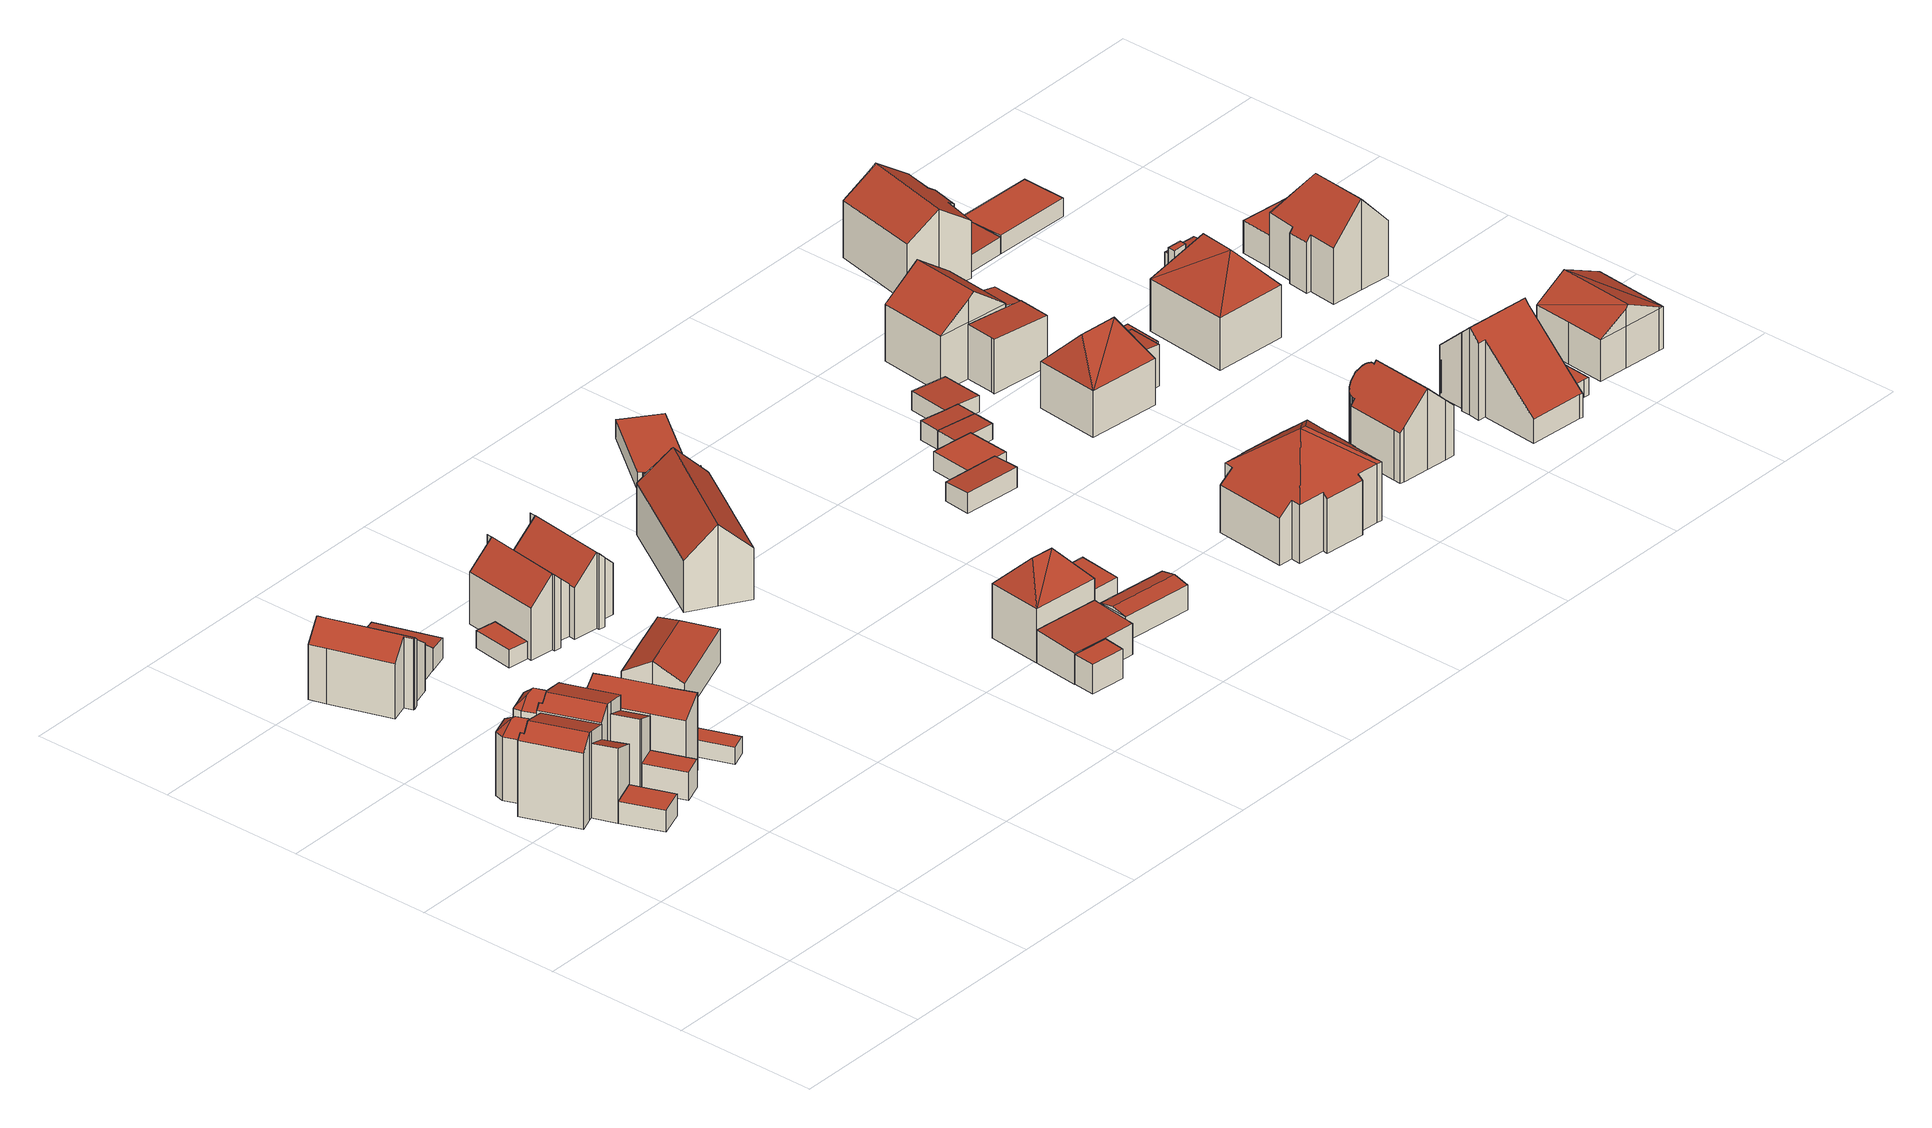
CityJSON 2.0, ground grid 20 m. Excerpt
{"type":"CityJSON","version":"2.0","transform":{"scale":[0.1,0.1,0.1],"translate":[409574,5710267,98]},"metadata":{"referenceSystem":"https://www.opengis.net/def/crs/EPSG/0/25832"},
"CityObjects":{
"building1":{"type":"Building","attributes":{"Gemeindeschluessel":"05978036","Geometrietyp2DReferenz":"3000","function":"31001_1000"},"children":["building1-1","building1-2","building1-3","building1-4"]},
"building1-1":{"type":"BuildingPart","attributes":{"roofType":"1000","measuredHeight":3.07},"parents":["building1"],"geometry":[{"type":"MultiSurface","lod":"2","boundaries":[[[0,1,2,3]],[[4,5,6,7]],[[5,0,3,6]],[[5,4,1,0]],[[3,2,7,6]],[[7,2,1,4]]],"semantics":{"surfaces":[{"type":"WallSurface"},{"type":"RoofSurface"},{"type":"GroundSurface"},{"type":"ClosureSurface"}],"values":[0,0,0,1,2,3]}}]},
"building1-2":{"type":"BuildingPart","attributes":{"roofType":"3100","measuredHeight":12.38},"parents":["building1"],"geometry":[{"type":"MultiSurface","lod":"2","boundaries":[[[8,9,10]],[[8,11,12,9]],[[11,13,14,12]],[[13,15,16,14]],[[15,17,18,16]],[[17,19,20,18]],[[19,21,22,20]],[[21,23,24,25,22]],[[26,27,28,29,30,31]],[[21,19,17,15,13,11]],[[11,8,27,26,23,21]],[[29,9,12,14,16,18,20,22,25,30]],[[10,28,27,8]],[[10,9,29,28]],[[26,31,32,24,23]],[[31,30,25,24]],[[31,24,32]]],"semantics":{"surfaces":[{"type":"WallSurface"},{"type":"RoofSurface"},{"type":"GroundSurface"},{"type":"ClosureSurface"}],"values":[0,0,0,0,0,0,0,0,0,1,1,2,0,3,0,3,3]}}]},
"building1-3":{"type":"BuildingPart","attributes":{"roofType":"2100","measuredHeight":10.59},"parents":["building1"],"geometry":[{"type":"MultiSurface","lod":"2","boundaries":[[[33,10,9,2,1]],[[28,34,4,7,29]],[[28,10,33,34]],[[7,2,9,29]],[[1,4,34,33]],[[1,2,7,4]],[[28,29,9,10]]],"semantics":{"surfaces":[{"type":"WallSurface"},{"type":"RoofSurface"},{"type":"GroundSurface"},{"type":"ClosureSurface"}],"values":[0,0,1,2,0,3,3]}}]},
"building1-4":{"type":"BuildingPart","attributes":{"roofType":"5000","measuredHeight":10.91},"parents":["building1"],"geometry":[{"type":"MultiSurface","lod":"2","boundaries":[[[35,36,37,38]],[[36,39,40,37]],[[39,41,42,40]],[[41,31,30,42]],[[24,35,38,25]],[[32,31,41,39,43]],[[44,43,39,36]],[[44,36,35]],[[35,24,32,43,44]],[[38,37,40,42,30,25]],[[25,30,31,24]],[[32,24,31]]],"semantics":{"surfaces":[{"type":"WallSurface"},{"type":"RoofSurface"},{"type":"GroundSurface"},{"type":"ClosureSurface"}],"values":[0,0,0,0,0,1,1,1,1,2,3,3]}}]},
"building2":{"type":"Building","attributes":{"Gemeindeschluessel":"05978036","Geometrietyp2DReferenz":"3000","function":"31001_1000"},"children":["building2-1","building2-2","building2-3"]},
"building2-1":{"type":"BuildingPart","attributes":{"roofType":"2100","measuredHeight":10.73},"parents":["building2"],"geometry":[{"type":"MultiSurface","lod":"2","boundaries":[[[45,46,47,48]],[[46,49,50,47]],[[49,51,52,50]],[[51,53,54,52]],[[53,51,49,46,45]],[[48,47,50,52,54]],[[45,48,54,53]]],"semantics":{"surfaces":[{"type":"WallSurface"},{"type":"RoofSurface"},{"type":"GroundSurface"},{"type":"ClosureSurface"}],"values":[0,0,0,0,1,2,3]}}]},
"building2-2":{"type":"BuildingPart","attributes":{"roofType":"5000","measuredHeight":10.97},"parents":["building2"],"geometry":[{"type":"MultiSurface","lod":"2","boundaries":[[[55,56,57,58]],[[56,59,60,57]],[[59,61,62,60]],[[61,63,64,62]],[[65,66,63,61]],[[67,65,61,59]],[[67,59,56]],[[66,65,67,56,55]],[[58,57,60,62,64]],[[58,64,63,55]],[[66,55,63]]],"semantics":{"surfaces":[{"type":"WallSurface"},{"type":"RoofSurface"},{"type":"GroundSurface"},{"type":"ClosureSurface"}],"values":[0,0,0,0,1,1,1,1,2,3,3]}}]},
"building2-3":{"type":"BuildingPart","attributes":{"roofType":"3100","measuredHeight":12.62},"parents":["building2"],"geometry":[{"type":"MultiSurface","lod":"2","boundaries":[[[68,69,70,71]],[[69,72,73,70]],[[72,74,55,58,73]],[[75,76,77,64,63]],[[76,78,45,48,77]],[[79,80,81,54,53]],[[80,82,83,81]],[[82,84,85,83]],[[84,68,71,85]],[[80,79,78,76,75,74,72]],[[72,69,68,84,82,80]],[[71,70,73,58,64,77,48,54,81,83,85]],[[75,63,66,55,74]],[[63,64,58,55]],[[63,55,66]],[[53,45,78,79]],[[53,54,48,45]]],"semantics":{"surfaces":[{"type":"WallSurface"},{"type":"RoofSurface"},{"type":"GroundSurface"},{"type":"ClosureSurface"}],"values":[0,0,0,0,0,0,0,0,0,1,1,2,0,3,3,0,3]}}]},
"building3":{"type":"Building","attributes":{"Gemeindeschluessel":"05978036","Geometrietyp2DReferenz":"3000","function":"31001_2460","roofType":"1000","measuredHeight":3.94},"geometry":[{"type":"MultiSurface","lod":"2","boundaries":[[[86,87,88,89]],[[87,90,91,88]],[[90,92,93,91]],[[92,94,95,93]],[[94,86,89,95]],[[94,92,90,87,86]],[[89,88,91,93,95]]],"semantics":{"surfaces":[{"type":"WallSurface"},{"type":"RoofSurface"},{"type":"GroundSurface"}],"values":[0,0,0,0,0,1,2]}}]},
"building4":{"type":"Building","attributes":{"Gemeindeschluessel":"05978036","Geometrietyp2DReferenz":"3000","function":"31001_1000"},"children":["building4-1","building4-2","building4-3"]},
"building4-1":{"type":"BuildingPart","attributes":{"roofType":"2100","measuredHeight":11.02},"parents":["building4"],"geometry":[{"type":"MultiSurface","lod":"2","boundaries":[[[96,97,98]],[[96,99,100,97]],[[99,101,102,100]],[[101,103,104,102]],[[103,105,106,107,104]],[[108,109,110,111,112]],[[109,113,114,110]],[[113,115,114]],[[113,109,108,105,103,101,99,96]],[[97,100,102,104,107,111,110,114]],[[112,106,105,108]],[[112,111,107,106]],[[98,115,113,96]],[[98,97,114,115]]],"semantics":{"surfaces":[{"type":"WallSurface"},{"type":"RoofSurface"},{"type":"GroundSurface"},{"type":"ClosureSurface"}],"values":[0,0,0,0,0,0,0,0,1,2,0,3,0,3]}}]},
"building4-2":{"type":"BuildingPart","attributes":{"roofType":"2100","measuredHeight":9.05},"parents":["building4"],"geometry":[{"type":"MultiSurface","lod":"2","boundaries":[[[106,116,117,107]],[[116,118,119,117]],[[118,120,121,119]],[[120,122,123,121]],[[122,112,111,123]],[[112,122,120,118,116,106]],[[107,117,119,121,123,111]],[[107,111,112,106]]],"semantics":{"surfaces":[{"type":"WallSurface"},{"type":"RoofSurface"},{"type":"GroundSurface"},{"type":"ClosureSurface"}],"values":[0,0,0,0,0,1,2,3]}}]},
"building4-3":{"type":"BuildingPart","attributes":{"roofType":"2100","measuredHeight":10.25},"parents":["building4"],"geometry":[{"type":"MultiSurface","lod":"2","boundaries":[[[115,124,125,114]],[[124,126,127,125]],[[126,128,129,127]],[[128,130,131,129]],[[130,98,97,131]],[[130,128,126,124,115,98]],[[97,114,125,127,129,131]],[[114,97,98,115]]],"semantics":{"surfaces":[{"type":"WallSurface"},{"type":"RoofSurface"},{"type":"GroundSurface"},{"type":"ClosureSurface"}],"values":[0,0,0,0,0,1,2,3]}}]},
"building5":{"type":"Building","attributes":{"Gemeindeschluessel":"05978036","Geometrietyp2DReferenz":"3000","function":"31001_1000","roofType":"3100","measuredHeight":10.21},"geometry":[{"type":"MultiSurface","lod":"2","boundaries":[[[132,133,134,135]],[[133,136,137,134]],[[136,138,139,137]],[[138,140,141,139]],[[140,142,143,141]],[[142,144,145,143]],[[144,146,147,145]],[[146,148,149,147]],[[148,150,151,149]],[[150,152,153,151]],[[152,154,155,153]],[[154,156,157,155]],[[156,158,159,157]],[[158,160,161,159]],[[160,162,163,161]],[[162,164,165,163]],[[164,132,135,165]],[[160,158,156,154,152,150,148,146,144,142,140,138]],[[138,136,133,132,164,162,160]],[[135,134,137,139,141,143,145,147,149,151,153,155,157,159,161,163,165]]],"semantics":{"surfaces":[{"type":"WallSurface"},{"type":"RoofSurface"},{"type":"GroundSurface"}],"values":[0,0,0,0,0,0,0,0,0,0,0,0,0,0,0,0,0,1,1,2]}}]},
"building6":{"type":"Building","attributes":{"Gemeindeschluessel":"05978036","Geometrietyp2DReferenz":"3000","function":"31001_2460","roofType":"1000","measuredHeight":2.41},"geometry":[{"type":"MultiSurface","lod":"2","boundaries":[[[166,167,168,169]],[[167,170,171,168]],[[170,172,173,171]],[[172,166,169,173]],[[172,170,167,166]],[[169,168,171,173]]],"semantics":{"surfaces":[{"type":"WallSurface"},{"type":"RoofSurface"},{"type":"GroundSurface"}],"values":[0,0,0,0,1,2]}}]},
"building7":{"type":"Building","attributes":{"Gemeindeschluessel":"05978036","Geometrietyp2DReferenz":"3000","function":"31001_2460","roofType":"2100","measuredHeight":3.05},"geometry":[{"type":"MultiSurface","lod":"2","boundaries":[[[174,175,176,177]],[[175,178,179,176]],[[178,180,181,179]],[[180,174,177,181]],[[180,178,175,174]],[[177,176,179,181]]],"semantics":{"surfaces":[{"type":"WallSurface"},{"type":"RoofSurface"},{"type":"GroundSurface"}],"values":[0,0,0,0,1,2]}}]},
"building8":{"type":"Building","attributes":{"Gemeindeschluessel":"05978036","Geometrietyp2DReferenz":"3000","function":"31001_2460","roofType":"1000","measuredHeight":2.5},"geometry":[{"type":"MultiSurface","lod":"2","boundaries":[[[182,183,184,185]],[[183,186,187,184]],[[186,188,189,187]],[[188,182,185,189]],[[188,186,183,182]],[[185,184,187,189]]],"semantics":{"surfaces":[{"type":"WallSurface"},{"type":"RoofSurface"},{"type":"GroundSurface"}],"values":[0,0,0,0,1,2]}}]},
"building9":{"type":"Building","attributes":{"Gemeindeschluessel":"05978036","Geometrietyp2DReferenz":"3000","function":"31001_2500","roofType":"5000","measuredHeight":7.08},"geometry":[{"type":"MultiSurface","lod":"2","boundaries":[[[190,191,192,193]],[[191,194,195,192]],[[194,196,197,195]],[[196,198,199,197]],[[198,200,201,199]],[[200,190,193,201]],[[196,194,202]],[[194,191,190,200,202]],[[200,198,196,202]],[[193,192,195,197,199,201]]],"semantics":{"surfaces":[{"type":"WallSurface"},{"type":"RoofSurface"},{"type":"GroundSurface"}],"values":[0,0,0,0,0,0,1,1,1,2]}}]},
"building10":{"type":"Building","attributes":{"Gemeindeschluessel":"05978036","Geometrietyp2DReferenz":"3000","function":"31001_1000","roofType":"3100","measuredHeight":10.84},"geometry":[{"type":"MultiSurface","lod":"2","boundaries":[[[203,204,205,206]],[[204,207,208,205]],[[207,209,210,208]],[[209,211,212,210]],[[211,213,214,212]],[[213,215,216,214]],[[215,217,218,216]],[[217,219,220,218]],[[219,221,222,220]],[[221,223,224,222]],[[223,225,226,224]],[[225,203,206,226]],[[221,219,217,215]],[[215,213,211,209,207,204,203,225,223,221]],[[206,205,208,210,212,214,216,218,220,222,224,226]]],"semantics":{"surfaces":[{"type":"WallSurface"},{"type":"RoofSurface"},{"type":"GroundSurface"}],"values":[0,0,0,0,0,0,0,0,0,0,0,0,1,1,2]}}]},
"building11":{"type":"Building","attributes":{"Gemeindeschluessel":"05978036","Geometrietyp2DReferenz":"3000","function":"31001_1000","roofType":"3100","measuredHeight":10.86},"geometry":[{"type":"MultiSurface","lod":"2","boundaries":[[[227,228,229,230]],[[228,231,232,229]],[[231,233,234,232]],[[233,235,236,234]],[[235,237,238,236]],[[237,239,240,238]],[[239,241,242,240]],[[241,243,244,242]],[[243,245,208,244]],[[245,246,205,208]],[[246,247,248,205]],[[247,249,250,248]],[[249,251,252,250]],[[251,227,230,252]],[[247,246,245,243,241]],[[241,239,237,235,233,231,228,227,251,249,247]],[[230,229,232,234,236,238,240,242,244,208,205,248,250,252]]],"semantics":{"surfaces":[{"type":"WallSurface"},{"type":"RoofSurface"},{"type":"GroundSurface"}],"values":[0,0,0,0,0,0,0,0,0,0,0,0,0,0,1,1,2]}}]},
"building12":{"type":"Building","attributes":{"Gemeindeschluessel":"05978036","Geometrietyp2DReferenz":"3000","function":"31001_2460","roofType":"1000","measuredHeight":2.09},"geometry":[{"type":"MultiSurface","lod":"2","boundaries":[[[253,254,229,232]],[[254,255,256,229]],[[255,257,258,256]],[[257,253,232,258]],[[257,255,254,253]],[[232,229,256,258]]],"semantics":{"surfaces":[{"type":"WallSurface"},{"type":"RoofSurface"},{"type":"GroundSurface"}],"values":[0,0,0,0,1,2]}}]},
"building13":{"type":"Building","attributes":{"Gemeindeschluessel":"05978036","Geometrietyp2DReferenz":"3000","function":"31001_2460","roofType":"1000","measuredHeight":4.24},"geometry":[{"type":"MultiSurface","lod":"2","boundaries":[[[259,260,261,262]],[[260,263,264,261]],[[263,265,266,264]],[[265,259,262,266]],[[265,263,260,259]],[[262,261,264,266]]],"semantics":{"surfaces":[{"type":"WallSurface"},{"type":"RoofSurface"},{"type":"GroundSurface"}],"values":[0,0,0,0,1,2]}}]},
"building14":{"type":"Building","attributes":{"Gemeindeschluessel":"05978036","Geometrietyp2DReferenz":"3000","function":"31001_1100","roofType":"2100","measuredHeight":4.71},"geometry":[{"type":"MultiSurface","lod":"2","boundaries":[[[267,268,269,270]],[[268,271,272,269]],[[271,273,274,272]],[[273,275,276,274]],[[275,277,278,276]],[[277,279,280,278]],[[279,267,270,280]],[[279,277,275,273,271,268,267]],[[270,269,272,274,276,278,280]]],"semantics":{"surfaces":[{"type":"WallSurface"},{"type":"RoofSurface"},{"type":"GroundSurface"}],"values":[0,0,0,0,0,0,0,1,2]}}]},
"building15":{"type":"Building","attributes":{"Gemeindeschluessel":"05978036","Geometrietyp2DReferenz":"3000","function":"31001_1000","roofType":"3100","measuredHeight":11.55},"geometry":[{"type":"MultiSurface","lod":"2","boundaries":[[[281,282,283,284]],[[282,285,286,283]],[[285,287,288,286]],[[287,289,290,288]],[[289,291,292,290]],[[291,293,294,292]],[[293,295,296,294]],[[295,297,298,296]],[[297,299,300,298]],[[299,301,302,300]],[[301,303,304,302]],[[303,305,306,304]],[[305,307,308,306]],[[307,309,310,308]],[[309,311,312,310]],[[311,281,284,312]],[[307,305,303,301,299,297,295,293,291]],[[291,289,287,285,282,281,311,309,307]],[[284,283,286,288,290,292,294,296,298,300,302,304,306,308,310,312]]],"semantics":{"surfaces":[{"type":"WallSurface"},{"type":"RoofSurface"},{"type":"GroundSurface"}],"values":[0,0,0,0,0,0,0,0,0,0,0,0,0,0,0,0,1,1,2]}}]},
"building16":{"type":"Building","attributes":{"Gemeindeschluessel":"05978036","Geometrietyp2DReferenz":"3000","function":"31001_1100"},"children":["building16-1","building16-2"]},
"building16-1":{"type":"BuildingPart","attributes":{"roofType":"3200","measuredHeight":11.86},"parents":["building16"],"geometry":[{"type":"MultiSurface","lod":"2","boundaries":[[[313,314,272,315,316]],[[314,317,269,272]],[[317,318,319,269]],[[318,320,321,322,319]],[[314,313,320,323]],[[318,317,324]],[[320,324,323]],[[324,320,318]],[[317,323,324]],[[323,317,314]],[[322,315,272,269,319]],[[316,321,320,313]],[[316,315,322,321]]],"semantics":{"surfaces":[{"type":"WallSurface"},{"type":"RoofSurface"},{"type":"GroundSurface"},{"type":"ClosureSurface"}],"values":[0,0,0,0,1,1,1,1,1,1,2,0,3]}}]},
"building16-2":{"type":"BuildingPart","attributes":{"roofType":"1000","measuredHeight":4.79},"parents":["building16"],"geometry":[{"type":"MultiSurface","lod":"2","boundaries":[[[321,325,326,322]],[[325,327,328,326]],[[327,316,315,328]],[[316,327,325,321]],[[322,326,328,315]],[[322,315,316,321]]],"semantics":{"surfaces":[{"type":"WallSurface"},{"type":"RoofSurface"},{"type":"GroundSurface"},{"type":"ClosureSurface"}],"values":[0,0,0,1,2,3]}}]},
"building17":{"type":"Building","attributes":{"Gemeindeschluessel":"05978036","Geometrietyp2DReferenz":"3000","function":"31001_1100","roofType":"3100","measuredHeight":3.93},"geometry":[{"type":"MultiSurface","lod":"2","boundaries":[[[329,330,331,332]],[[330,333,334,331]],[[333,335,336,334]],[[335,329,332,336]],[[333,330,337]],[[329,335,338]],[[330,329,338,337]],[[335,333,337,338]],[[332,331,334,336]]],"semantics":{"surfaces":[{"type":"WallSurface"},{"type":"RoofSurface"},{"type":"GroundSurface"}],"values":[0,0,0,0,0,0,1,1,2]}}]},
"building18":{"type":"Building","attributes":{"Gemeindeschluessel":"05978036","Geometrietyp2DReferenz":"3000","function":"31001_2460","roofType":"1000","measuredHeight":2.33},"geometry":[{"type":"MultiSurface","lod":"2","boundaries":[[[339,340,341,342]],[[340,343,344,341]],[[343,345,346,344]],[[345,347,348,346]],[[347,349,350,348]],[[349,351,352,350]],[[351,339,342,352]],[[351,349,347,345,343,340,339]],[[342,341,344,346,348,350,352]]],"semantics":{"surfaces":[{"type":"WallSurface"},{"type":"RoofSurface"},{"type":"GroundSurface"}],"values":[0,0,0,0,0,0,0,1,2]}}]},
"building19":{"type":"Building","attributes":{"Gemeindeschluessel":"05978036","Geometrietyp2DReferenz":"3000","function":"31001_2460","roofType":"1000","measuredHeight":2.32},"geometry":[{"type":"MultiSurface","lod":"2","boundaries":[[[345,353,354,355]],[[353,356,357,354]],[[356,347,358,357]],[[347,345,355,358]],[[347,356,353,345]],[[355,354,357,358]]],"semantics":{"surfaces":[{"type":"WallSurface"},{"type":"RoofSurface"},{"type":"GroundSurface"}],"values":[0,0,0,0,1,2]}}]},
"building20":{"type":"Building","attributes":{"Gemeindeschluessel":"05978036","Geometrietyp2DReferenz":"3000","function":"31001_2460","roofType":"1000","measuredHeight":2.31},"geometry":[{"type":"MultiSurface","lod":"2","boundaries":[[[359,360,361,362]],[[360,363,364,361]],[[363,365,366,364]],[[365,367,357,366]],[[367,368,354,357]],[[368,359,362,354]],[[368,367,365,363,360,359]],[[362,361,364,366,357,354]]],"semantics":{"surfaces":[{"type":"WallSurface"},{"type":"RoofSurface"},{"type":"GroundSurface"}],"values":[0,0,0,0,0,0,1,2]}}]},
"building21":{"type":"Building","attributes":{"Gemeindeschluessel":"05978036","Geometrietyp2DReferenz":"3000","function":"31001_2460","roofType":"1000","measuredHeight":2.56},"geometry":[{"type":"MultiSurface","lod":"2","boundaries":[[[369,370,371,372]],[[370,373,374,371]],[[373,375,376,374]],[[375,377,378,376]],[[377,369,372,378]],[[377,375,373,370,369]],[[372,371,374,376,378]]],"semantics":{"surfaces":[{"type":"WallSurface"},{"type":"RoofSurface"},{"type":"GroundSurface"}],"values":[0,0,0,0,0,1,2]}}]},
"building22":{"type":"Building","attributes":{"Gemeindeschluessel":"05978036","Geometrietyp2DReferenz":"3000","function":"31001_2000","roofType":"2100","measuredHeight":2.9},"geometry":[{"type":"MultiSurface","lod":"2","boundaries":[[[379,380,381,382]],[[380,383,384,381]],[[383,385,386,384]],[[385,387,388,386]],[[387,379,382,388]],[[387,385,383,380,379]],[[382,381,384,386,388]]],"semantics":{"surfaces":[{"type":"WallSurface"},{"type":"RoofSurface"},{"type":"GroundSurface"}],"values":[0,0,0,0,0,1,2]}}]},
"building23":{"type":"Building","attributes":{"Gemeindeschluessel":"05978036","Geometrietyp2DReferenz":"3000","function":"31001_2460","roofType":"1000","measuredHeight":2.65},"geometry":[{"type":"MultiSurface","lod":"2","boundaries":[[[389,390,391,392]],[[390,393,394,391]],[[393,395,396,394]],[[395,397,398,396]],[[397,399,400,398]],[[399,389,392,400]],[[399,397,395,393,390,389]],[[392,391,394,396,398,400]]],"semantics":{"surfaces":[{"type":"WallSurface"},{"type":"RoofSurface"},{"type":"GroundSurface"}],"values":[0,0,0,0,0,0,1,2]}}]},
"building24":{"type":"Building","attributes":{"Gemeindeschluessel":"05978036","Geometrietyp2DReferenz":"3000","function":"31001_1000","roofType":"3200","measuredHeight":13.28},"geometry":[{"type":"MultiSurface","lod":"2","boundaries":[[[401,402,403,404]],[[402,405,406,403]],[[405,407,408,406]],[[407,409,410,408]],[[409,411,412,410]],[[411,413,414,412]],[[413,415,416,414]],[[415,417,418,416]],[[417,419,420,418]],[[419,421,422,420]],[[421,423,424,422]],[[423,425,426,424]],[[425,427,428,426]],[[427,429,430,428]],[[429,431,432,430]],[[431,433,434,432]],[[433,435,436,434]],[[435,437,438,436]],[[437,439,440,438]],[[439,441,442,440]],[[441,443,444,442]],[[443,401,404,444]],[[437,435,433,431,429,427,445]],[[415,413,411,409,407,405,446]],[[427,425,446,445]],[[425,423,421,419,417,415,446]],[[439,437,445,446]],[[405,402,401,443,441,439,446]],[[404,403,406,408,410,412,414,416,418,420,422,424,426,428,430,432,434,436,438,440,442,444]]],"semantics":{"surfaces":[{"type":"WallSurface"},{"type":"RoofSurface"},{"type":"GroundSurface"}],"values":[0,0,0,0,0,0,0,0,0,0,0,0,0,0,0,0,0,0,0,0,0,0,1,1,1,1,1,1,2]}}]},
"building25":{"type":"Building","attributes":{"Gemeindeschluessel":"05978036","Geometrietyp2DReferenz":"3000","function":"31001_2460","roofType":"2100","measuredHeight":2.57},"geometry":[{"type":"MultiSurface","lod":"2","boundaries":[[[447,448,449,396]],[[448,450,451,449]],[[450,452,453,451]],[[452,454,455,453]],[[454,456,398,455]],[[456,447,396,398]],[[456,454,452,450,448,447]],[[396,449,451,453,455,398]]],"semantics":{"surfaces":[{"type":"WallSurface"},{"type":"RoofSurface"},{"type":"GroundSurface"}],"values":[0,0,0,0,0,0,1,2]}}]},
"building26":{"type":"Building","attributes":{"Gemeindeschluessel":"05978036","Geometrietyp2DReferenz":"3000","function":"31001_2460","roofType":"2100","measuredHeight":2.67},"geometry":[{"type":"MultiSurface","lod":"2","boundaries":[[[448,457,458,459]],[[457,460,461,458]],[[460,462,463,461]],[[462,450,464,463]],[[450,448,459,464]],[[450,462,460,457,448]],[[459,458,461,463,464]]],"semantics":{"surfaces":[{"type":"WallSurface"},{"type":"RoofSurface"},{"type":"GroundSurface"}],"values":[0,0,0,0,0,1,2]}}]},
"building27":{"type":"Building","attributes":{"Gemeindeschluessel":"05978036","Geometrietyp2DReferenz":"3000","function":"31001_2460","roofType":"2100","measuredHeight":2.74},"geometry":[{"type":"MultiSurface","lod":"2","boundaries":[[[465,466,467,468]],[[466,469,470,467]],[[469,471,472,470]],[[471,473,474,472]],[[473,465,468,474]],[[473,471,469,466,465]],[[468,467,470,472,474]]],"semantics":{"surfaces":[{"type":"WallSurface"},{"type":"RoofSurface"},{"type":"GroundSurface"}],"values":[0,0,0,0,0,1,2]}}]},
"building28":{"type":"Building","attributes":{"Gemeindeschluessel":"05978036","Geometrietyp2DReferenz":"3000","function":"31001_1000"},"children":["building28-1","building28-2"]},
"building28-1":{"type":"BuildingPart","attributes":{"roofType":"2100","measuredHeight":6.33},"parents":["building28"],"geometry":[{"type":"MultiSurface","lod":"2","boundaries":[[[475,476,477,478]],[[476,479,480,477]],[[479,481,482,480]],[[481,483,484,482]],[[485,475,478,486]],[[485,483,481,479,476,475]],[[478,477,480,482,484,486]],[[486,484,483,485]]],"semantics":{"surfaces":[{"type":"WallSurface"},{"type":"RoofSurface"},{"type":"GroundSurface"},{"type":"ClosureSurface"}],"values":[0,0,0,0,0,1,2,3]}}]},
"building28-2":{"type":"BuildingPart","attributes":{"roofType":"3200","measuredHeight":11.4},"parents":["building28"],"geometry":[{"type":"MultiSurface","lod":"2","boundaries":[[[487,488,489,484,483]],[[488,490,491,489]],[[490,492,493,491]],[[492,494,485,486,493]],[[488,487,494,495]],[[492,490,496]],[[494,496,495]],[[496,494,492]],[[490,495,496]],[[495,490,488]],[[486,484,489,491,493]],[[483,485,494,487]],[[483,484,486,485]]],"semantics":{"surfaces":[{"type":"WallSurface"},{"type":"RoofSurface"},{"type":"GroundSurface"},{"type":"ClosureSurface"}],"values":[0,0,0,0,1,1,1,1,1,1,2,0,3]}}]},
"building29":{"type":"Building","attributes":{"Gemeindeschluessel":"05978036","Geometrietyp2DReferenz":"3000","function":"31001_1000","roofType":"3100","measuredHeight":11.54},"geometry":[{"type":"MultiSurface","lod":"2","boundaries":[[[497,498,499,500]],[[498,501,502,499]],[[501,503,504,502]],[[503,505,506,504]],[[505,507,508,506]],[[507,509,510,508]],[[509,511,512,510]],[[511,513,514,512]],[[513,515,516,514]],[[515,517,518,516]],[[517,519,520,518]],[[519,521,522,520]],[[521,523,524,522]],[[523,525,526,524]],[[525,527,528,526]],[[527,529,530,528]],[[529,531,532,530]],[[531,533,534,532]],[[533,535,536,534]],[[535,537,538,536]],[[537,539,540,538]],[[539,541,542,540]],[[541,543,544,542]],[[543,545,546,544]],[[545,547,548,546]],[[547,549,550,548]],[[549,551,552,550]],[[551,553,554,552]],[[553,555,556,554]],[[555,557,558,556]],[[557,559,560,558]],[[559,561,562,560]],[[561,563,564,562]],[[563,565,566,564]],[[565,567,568,566]],[[567,569,570,568]],[[569,571,572,570]],[[571,573,574,572]],[[573,575,576,574]],[[575,577,578,576]],[[577,579,580,578]],[[579,497,500,580]],[[575,573,571,569,567]],[[567,565,563,561,559,557,555,553,551,549,547,545,543,541,539,537,535,533,531,529,527,525,523,521,519,517,515,513,511,509,507,505,503,501,498,497,579,577,575]],[[500,499,502,504,506,508,510,512,514,516,518,520,522,524,526,528,530,532,534,536,538,540,542,544,546,548,550,552,554,556,558,560,562,564,566,568,570,572,574,576,578,580]]],"semantics":{"surfaces":[{"type":"WallSurface"},{"type":"RoofSurface"},{"type":"GroundSurface"}],"values":[0,0,0,0,0,0,0,0,0,0,0,0,0,0,0,0,0,0,0,0,0,0,0,0,0,0,0,0,0,0,0,0,0,0,0,0,0,0,0,0,0,0,1,1,2]}}]},
"building30":{"type":"Building","attributes":{"Gemeindeschluessel":"05978036","Geometrietyp2DReferenz":"3000","function":"31001_1000"},"children":["building30-1","building30-2","building30-3"]},
"building30-1":{"type":"BuildingPart","attributes":{"roofType":"2100","measuredHeight":7.73},"parents":["building30"],"geometry":[{"type":"MultiSurface","lod":"2","boundaries":[[[581,582,583,584]],[[582,585,586,583]],[[587,588,589,590,591]],[[588,581,584,589]],[[588,587,592,593,585,582,581]],[[584,583,586,594,590,589]],[[587,591,592]],[[593,594,586,585]],[[591,590,594,593,592]]],"semantics":{"surfaces":[{"type":"WallSurface"},{"type":"RoofSurface"},{"type":"GroundSurface"},{"type":"ClosureSurface"}],"values":[0,0,0,0,1,2,0,3,3]}}]},
"building30-2":{"type":"BuildingPart","attributes":{"roofType":"3100","measuredHeight":11.99},"parents":["building30"],"geometry":[{"type":"MultiSurface","lod":"2","boundaries":[[[595,596,597,598]],[[596,599,600,601,597]],[[602,603,604,586,585]],[[603,595,598,604]],[[603,605,606,607,595]],[[599,596,607,606,608]],[[602,605,603]],[[608,606,605,602]],[[595,607,596]],[[598,597,601,594,586,604]],[[609,600,599,608]],[[609,593,594,601,600]],[[585,593,609,608,602]],[[586,594,593,585]]],"semantics":{"surfaces":[{"type":"WallSurface"},{"type":"RoofSurface"},{"type":"GroundSurface"},{"type":"ClosureSurface"}],"values":[0,0,0,0,1,1,0,0,0,2,0,3,0,3]}}]},
"building30-3":{"type":"BuildingPart","attributes":{"roofType":"2100","measuredHeight":7.73},"parents":["building30"],"geometry":[{"type":"MultiSurface","lod":"2","boundaries":[[[600,610,611,601]],[[610,591,590,611]],[[610,600,609,592,591]],[[590,594,601,611]],[[593,592,609]],[[594,590,591,592,593]],[[601,594,593,609,600]]],"semantics":{"surfaces":[{"type":"WallSurface"},{"type":"RoofSurface"},{"type":"GroundSurface"},{"type":"ClosureSurface"}],"values":[0,0,1,2,0,3,3]}}]},
"building31":{"type":"Building","attributes":{"Gemeindeschluessel":"05978036","Geometrietyp2DReferenz":"3000","function":"31001_2460","roofType":"1000","measuredHeight":2.75},"geometry":[{"type":"MultiSurface","lod":"2","boundaries":[[[612,613,614,615]],[[613,616,617,614]],[[616,618,619,617]],[[618,612,615,619]],[[618,616,613,612]],[[615,614,617,619]]],"semantics":{"surfaces":[{"type":"WallSurface"},{"type":"RoofSurface"},{"type":"GroundSurface"}],"values":[0,0,0,0,1,2]}}]},
"building32":{"type":"Building","attributes":{"Gemeindeschluessel":"05978036","Geometrietyp2DReferenz":"3000","function":"31001_1000","roofType":"3100","measuredHeight":12.39},"geometry":[{"type":"MultiSurface","lod":"2","boundaries":[[[620,621,622,623]],[[621,624,625,622]],[[624,626,627,625]],[[626,628,629,627]],[[628,630,631,629]],[[630,632,633,631]],[[632,634,635,633]],[[634,636,637,635]],[[636,638,639,637]],[[638,640,641,639]],[[640,642,643,641]],[[642,644,645,643]],[[644,646,647,645]],[[646,648,649,647]],[[648,650,651,649]],[[650,652,653,651]],[[652,654,655,653]],[[654,656,657,655]],[[656,658,659,657]],[[658,660,661,659]],[[660,620,623,661]],[[656,654,652,650,648,646,644,642,640,638,636,634,632,630]],[[630,628,626,624,621,620,660,658,656]],[[623,622,625,627,629,631,633,635,637,639,641,643,645,647,649,651,653,655,657,659,661]]],"semantics":{"surfaces":[{"type":"WallSurface"},{"type":"RoofSurface"},{"type":"GroundSurface"}],"values":[0,0,0,0,0,0,0,0,0,0,0,0,0,0,0,0,0,0,0,0,0,1,1,2]}}]},
"building33":{"type":"Building","attributes":{"Gemeindeschluessel":"05978036","Geometrietyp2DReferenz":"3000","function":"31001_1000"},"children":["building33-1","building33-2","building33-3","building33-4"]},
"building33-1":{"type":"BuildingPart","attributes":{"roofType":"2100","measuredHeight":7.42},"parents":["building33"],"geometry":[{"type":"MultiSurface","lod":"2","boundaries":[[[662,663,664,665]],[[663,666,667,668,664]],[[669,666,663,662,670]],[[671,665,664,668,672]],[[662,665,671,670]],[[673,667,666,669]],[[672,668,667,673]],[[671,672,673,669,670]]],"semantics":{"surfaces":[{"type":"WallSurface"},{"type":"RoofSurface"},{"type":"GroundSurface"},{"type":"ClosureSurface"}],"values":[0,0,1,2,3,0,3,3]}}]},
"building33-2":{"type":"BuildingPart","attributes":{"roofType":"2100","measuredHeight":3},"parents":["building33"],"geometry":[{"type":"MultiSurface","lod":"2","boundaries":[[[674,675,676,677]],[[667,678,679,668]],[[678,674,677,679]],[[678,667,673,675,674]],[[677,676,672,668,679]],[[667,668,672,673]],[[673,672,676,675]]],"semantics":{"surfaces":[{"type":"WallSurface"},{"type":"RoofSurface"},{"type":"GroundSurface"},{"type":"ClosureSurface"}],"values":[0,0,0,1,2,3,3]}}]},
"building33-3":{"type":"BuildingPart","attributes":{"roofType":"1000","measuredHeight":9.61},"parents":["building33"],"geometry":[{"type":"MultiSurface","lod":"2","boundaries":[[[680,681,682,683,684]],[[681,685,662,665,682]],[[686,685,681,680]],[[683,682,665,671]],[[662,685,686,670]],[[670,671,665,662]],[[684,670,686,680]],[[671,670,684,683]]],"semantics":{"surfaces":[{"type":"WallSurface"},{"type":"RoofSurface"},{"type":"GroundSurface"},{"type":"ClosureSurface"}],"values":[0,0,1,2,0,3,0,3]}}]},
"building33-4":{"type":"BuildingPart","attributes":{"roofType":"3200","measuredHeight":13.19},"parents":["building33"],"geometry":[{"type":"MultiSurface","lod":"2","boundaries":[[[687,684,683,688]],[[689,690,691,676,675]],[[690,692,693,691]],[[692,687,688,693]],[[669,670,684,687,694]],[[692,690,695]],[[687,695,694]],[[695,687,692]],[[695,669,694]],[[669,695,690,689]],[[688,683,671,672,676,691,693]],[[669,673,672,671,670]],[[671,683,684,670]],[[675,673,669,689]],[[676,672,673,675]]],"semantics":{"surfaces":[{"type":"WallSurface"},{"type":"RoofSurface"},{"type":"GroundSurface"},{"type":"ClosureSurface"}],"values":[0,0,0,0,1,1,1,1,1,1,2,3,3,0,3]}}]},
"building34":{"type":"Building","attributes":{"Gemeindeschluessel":"05978036","Geometrietyp2DReferenz":"3000","function":"31001_1100","roofType":"3100","measuredHeight":11.46},"geometry":[{"type":"MultiSurface","lod":"2","boundaries":[[[696,697,698,699]],[[697,700,701,698]],[[700,702,703,701]],[[702,704,705,703]],[[704,706,707,705]],[[706,708,709,707]],[[708,710,711,709]],[[710,712,713,711]],[[712,714,715,713]],[[714,716,717,715]],[[716,718,719,717]],[[718,720,721,719]],[[720,722,723,721]],[[722,696,699,723]],[[718,716,714,712,710,708,706,704,702,700,697]],[[697,696,722,720,718]],[[699,698,701,703,705,707,709,711,713,715,717,719,721,723]]],"semantics":{"surfaces":[{"type":"WallSurface"},{"type":"RoofSurface"},{"type":"GroundSurface"}],"values":[0,0,0,0,0,0,0,0,0,0,0,0,0,0,1,1,2]}}]},
"building35":{"type":"Building","attributes":{"Gemeindeschluessel":"05978036","Geometrietyp2DReferenz":"3000","function":"31001_2460","roofType":"1000","measuredHeight":2.5},"geometry":[{"type":"MultiSurface","lod":"2","boundaries":[[[724,725,726,727]],[[725,728,729,726]],[[728,730,731,729]],[[730,732,733,731]],[[732,734,735,733]],[[734,724,727,735]],[[734,732,730,728,725,724]],[[727,726,729,731,733,735]]],"semantics":{"surfaces":[{"type":"WallSurface"},{"type":"RoofSurface"},{"type":"GroundSurface"}],"values":[0,0,0,0,0,0,1,2]}}]},
"building36":{"type":"Building","attributes":{"Gemeindeschluessel":"05978036","Geometrietyp2DReferenz":"3000","function":"31001_9998","roofType":"2100","measuredHeight":2.69},"geometry":[{"type":"MultiSurface","lod":"2","boundaries":[[[736,737,738,739]],[[737,740,741,738]],[[740,742,743,741]],[[742,744,745,743]],[[744,746,747,745]],[[746,748,749,747]],[[748,736,739,749]],[[748,746,744,742,740,737,736]],[[739,738,741,743,745,747,749]]],"semantics":{"surfaces":[{"type":"WallSurface"},{"type":"RoofSurface"},{"type":"GroundSurface"}],"values":[0,0,0,0,0,0,0,1,2]}}]},
"building37":{"type":"Building","attributes":{"Gemeindeschluessel":"05978036","Geometrietyp2DReferenz":"3000","function":"31001_1000","roofType":"3100","measuredHeight":8.83},"geometry":[{"type":"MultiSurface","lod":"2","boundaries":[[[750,751,752,753]],[[751,754,755,752]],[[754,756,757,755]],[[756,758,759,757]],[[758,760,761,759]],[[760,762,763,761]],[[762,750,753,763]],[[764,765,751]],[[751,750,762,766,764]],[[765,756,754]],[[764,767,756,765]],[[756,767,758]],[[758,767,764,766,760]],[[760,766,762]],[[751,765,754]],[[753,752,755,757,759,761,763]]],"semantics":{"surfaces":[{"type":"WallSurface"},{"type":"RoofSurface"},{"type":"GroundSurface"}],"values":[0,0,0,0,0,0,0,1,1,1,1,0,0,0,0,2]}}]},
"building38":{"type":"Building","attributes":{"Gemeindeschluessel":"05978036","Geometrietyp2DReferenz":"3000","function":"31001_2460","roofType":"1000","measuredHeight":2.52},"geometry":[{"type":"MultiSurface","lod":"2","boundaries":[[[768,746,747,749]],[[746,769,745,747]],[[769,770,771,745]],[[770,772,773,771]],[[772,768,749,773]],[[772,770,769,746,768]],[[749,747,745,771,773]]],"semantics":{"surfaces":[{"type":"WallSurface"},{"type":"RoofSurface"},{"type":"GroundSurface"}],"values":[0,0,0,0,0,1,2]}}]},
"building39":{"type":"Building","attributes":{"Gemeindeschluessel":"05978036","Geometrietyp2DReferenz":"3000","function":"31001_1000"},"children":["building39-1","building39-2"]},
"building39-1":{"type":"BuildingPart","attributes":{"roofType":"5000","measuredHeight":12.98},"parents":["building39"],"geometry":[{"type":"MultiSurface","lod":"2","boundaries":[[[774,775,776,777]],[[775,778,779,776]],[[778,780,781,779]],[[780,782,783,781]],[[782,784,785,783]],[[784,786,787,785]],[[786,788,789,790,787]],[[791,792,793,794,795]],[[792,796,797,793]],[[796,798,799,797]],[[798,800,801,799]],[[800,774,777,801]],[[796,792,791,788,786,802]],[[786,784,782,780,778,775,774,802]],[[774,800,798,796,802]],[[777,776,779,781,783,785,787,790,794,793,797,799,801]],[[795,789,788,791]],[[795,794,790,789]]],"semantics":{"surfaces":[{"type":"WallSurface"},{"type":"RoofSurface"},{"type":"GroundSurface"},{"type":"ClosureSurface"}],"values":[0,0,0,0,0,0,0,0,0,0,0,0,1,1,1,2,0,3]}}]},
"building39-2":{"type":"BuildingPart","attributes":{"roofType":"1000","measuredHeight":4.61},"parents":["building39"],"geometry":[{"type":"MultiSurface","lod":"2","boundaries":[[[803,804,805,806]],[[804,795,794,805]],[[789,803,806,790]],[[789,795,804,803]],[[806,805,794,790]],[[790,794,795,789]]],"semantics":{"surfaces":[{"type":"WallSurface"},{"type":"RoofSurface"},{"type":"GroundSurface"},{"type":"ClosureSurface"}],"values":[0,0,0,1,2,3]}}]},
"building40":{"type":"Building","attributes":{"Gemeindeschluessel":"05978036","Geometrietyp2DReferenz":"3000","function":"31001_2460","roofType":"2100","measuredHeight":3.61},"geometry":[{"type":"MultiSurface","lod":"2","boundaries":[[[807,808,809,810]],[[808,811,812,809]],[[811,813,814,812]],[[813,815,816,814]],[[815,817,818,816]],[[817,807,810,818]],[[817,815,813,811,808,807]],[[810,809,812,814,816,818]]],"semantics":{"surfaces":[{"type":"WallSurface"},{"type":"RoofSurface"},{"type":"GroundSurface"}],"values":[0,0,0,0,0,0,1,2]}}]}
},
"vertices":[
[93,270,63],[71,326,63],[71,326,32],[93,270,32],[108,340,63],[129,283,63],[129,283,32],[108,340,32],
[59,358,155],[59,358,32],[59,358,138],[55,357,156],[55,357,32],[34,349,140],[34,349,32],[5,427,140],[5,427,32],[13,430,146],[13,430,32],[15,425,146],[15,425,32],[27,430,156],[27,430,32],[32,432,154],[32,432,122],[32,432,32],[69,445,140],[96,373,140],[96,373,119],[96,373,32],[69,445,32],[69,445,122],[51,439,142],
[71,326,138],[108,340,120],
[20,464,122],[24,477,122],[24,477,32],[20,464,32],[53,488,122],[53,488,32],[67,450,122],[67,450,32],[42,462,141],[37,465,138],
[158,396,120],[171,361,120],[171,361,31],[158,396,31],[142,350,135],[142,350,31],[136,347,138],[136,347,31],[123,382,138],[123,382,31],
[96,456,118],[83,487,118],[83,487,31],[96,456,31],[81,498,118],[81,498,31],[116,511,118],[116,511,31],[131,469,118],[131,469,31],[104,486,141],[113,462,141],[95,490,132],
[75,453,148],[77,449,148],[77,449,31],[75,453,31],[88,453,157],[88,453,31],[96,456,155],[131,469,142],[133,464,142],[133,464,31],[158,396,142],[123,382,155],[115,380,157],[115,380,31],[96,373,142],[96,373,31],[67,450,142],[67,450,31],
[142,350,72],[171,361,72],[171,361,32],[142,350,32],[187,318,72],[187,318,32],[192,305,72],[192,305,32],[163,294,72],[163,294,32],
[210,364,140],[210,364,30],[210,364,132],[223,331,140],[223,331,30],[187,318,123],[187,318,30],[171,361,123],[171,361,30],[141,442,123],[141,442,121],[141,442,30],[167,451,135],[176,454,140],[176,454,30],[167,451,30],[167,451,121],[183,437,140],[183,437,30],[183,437,133],
[133,464,113],[133,464,30],[126,482,107],[126,482,30],[152,492,107],[152,492,30],[159,474,113],[159,474,30],
[201,443,124],[201,443,30],[200,448,124],[200,448,30],[207,451,120],[207,451,30],[236,374,120],[236,374,30],
[78,679,107],[51,763,107],[51,763,29],[78,679,29],[44,786,107],[44,786,29],[70,795,131],[70,795,29],[74,796,128],[74,796,29],[77,784,128],[77,784,29],[114,796,97],[114,796,29],[117,787,97],[117,787,29],[161,801,61],[161,801,29],[188,714,61],[188,714,29],[145,700,97],[145,700,29],[148,692,97],[148,692,29],[115,682,124],[115,682,29],[116,678,124],[116,678,29],[109,675,131],[109,675,29],[107,675,130],[107,675,29],[103,687,130],[103,687,29],
[269,368,52],[288,316,52],[288,316,28],[269,368,28],[264,307,52],[264,307,28],[245,358,52],[245,358,28],
[217,723,57],[188,714,59],[188,714,28],[217,723,28],[161,801,59],[161,801,28],[189,810,57],[189,810,28],
[294,706,49],[286,649,49],[286,649,24],[294,706,24],[257,653,49],[257,653,24],[265,711,49],[265,711,24],
[278,496,74],[339,519,74],[339,519,26],[278,496,26],[397,540,74],[397,540,26],[425,466,74],[425,466,26],[306,421,74],[306,421,26],[292,459,97],[292,459,26],[381,492,97],
[371,754,98],[370,742,98],[370,742,24],[371,754,24],[356,643,98],[356,643,24],[331,647,122],[331,647,24],[330,634,122],[330,634,24],[320,635,132],[320,635,24],[320,639,132],[320,639,24],[286,643,98],[286,643,24],[300,751,98],[300,751,24],[335,746,132],[335,746,24],[339,746,128],[339,746,24],[341,758,128],[341,758,24],
[441,745,97],[439,730,97],[439,730,24],[441,745,24],[432,671,97],[432,671,24],[426,634,97],[426,634,24],[401,637,122],[401,637,24],[399,624,122],[399,624,24],[390,625,132],[390,625,24],[390,629,132],[390,629,24],[355,634,97],[355,634,24],[356,643,97],[370,742,97],[405,737,132],[405,737,24],[408,736,128],[408,736,24],[410,749,128],[410,749,24],
[432,671,45],[439,730,45],[467,726,45],[467,726,24],[459,667,45],[459,667,24],
[658,111,71],[708,105,71],[708,105,29],[658,111,29],[704,75,71],[704,75,29],[655,80,71],[655,80,29],
[658,111,72],[665,176,75],[665,176,28],[658,111,28],[760,166,75],[760,166,28],[759,156,74],[759,156,28],[755,113,72],[755,113,28],[753,101,72],[753,101,28],[708,105,72],[708,105,28],
[599,722,108],[609,715,119],[609,715,18],[599,722,18],[610,714,121],[610,714,18],[619,708,131],[619,708,18],[620,707,133],[620,707,18],[622,706,134],[622,706,18],[630,701,124],[630,701,18],[658,682,92],[658,682,18],[658,681,91],[658,681,18],[625,627,91],[625,627,18],[604,594,91],[604,594,18],[601,589,91],[601,589,18],[566,533,91],[566,533,18],[528,556,134],[528,556,18],[491,579,91],[491,579,18],[585,731,91],[585,731,18],
[762,181,105],[760,166,105],[762,181,28],[762,181,76],[665,176,105],[673,252,105],[673,252,28],[768,242,105],[768,242,76],[768,242,28],[730,207,146],[698,211,146],
[821,236,76],[821,236,28],[814,176,76],[814,176,28],
[759,156,75],[860,145,75],[860,145,40],[759,156,40],[856,102,75],[856,102,40],[755,113,75],[755,113,40],[858,124,80],[757,135,80],
[658,682,34],[630,701,34],[630,701,11],[658,682,11],[636,711,34],[636,711,11],[647,729,34],[647,729,11],[690,697,34],[690,697,11],[673,672,34],[673,672,11],[658,683,34],[658,683,11],
[669,763,34],[669,763,10],[647,729,10],[712,730,34],[712,730,10],[690,697,10],
[656,773,33],[675,798,33],[675,798,10],[656,773,10],[719,765,33],[719,765,10],[732,756,33],[732,756,10],[712,730,33],[669,763,33],
[671,802,34],[743,897,34],[743,897,8],[671,802,8],[791,861,34],[791,861,8],[719,765,34],[719,765,8],[675,798,34],[675,798,8],
[870,456,51],[874,494,49],[874,494,22],[870,456,22],[913,490,49],[913,490,22],[955,486,49],[955,486,22],[951,448,51],[951,448,22],
[955,486,46],[913,490,46],[913,490,19],[955,486,19],[919,551,46],[919,551,19],[955,547,46],[955,547,19],[979,544,46],[979,544,19],[974,484,46],[974,484,19],
[1059,56,116],[1060,63,122],[1060,63,39],[1059,56,39],[1021,67,122],[1021,67,39],[1022,80,122],[1022,80,39],[1002,82,106],[1002,82,39],[1012,183,106],[1012,183,39],[1032,181,122],[1032,181,39],[1034,194,122],[1034,194,39],[1066,191,122],[1066,191,39],[1067,196,118],[1067,196,39],[1137,189,118],[1137,189,39],[1136,184,122],[1136,184,39],[1161,181,122],[1161,181,39],[1169,180,122],[1169,180,39],[1165,146,122],[1165,146,39],[1170,145,118],[1170,145,39],[1166,103,118],[1166,103,39],[1161,103,122],[1161,103,39],[1156,53,122],[1156,53,39],[1149,54,122],[1149,54,39],[1117,57,122],[1117,57,39],[1117,50,116],[1117,50,39],[1099,123,172],[1091,124,172],
[955,547,45],[959,578,45],[959,578,19],[1019,571,42],[1019,571,19],[1018,563,42],[1018,563,19],[1016,541,42],[1016,541,19],[979,544,43],
[962,607,45],[962,607,18],[959,578,18],[1001,602,43],[1001,602,18],[1022,600,42],[1022,600,18],[1019,571,18],
[1001,602,42],[1008,660,42],[1008,660,15],[1001,602,15],[1063,654,38],[1063,654,15],[1057,596,38],[1057,596,15],[1022,600,41],[1022,600,15],
[1193,517,96],[1192,499,96],[1192,499,34],[1193,517,34],[1221,497,93],[1221,497,34],[1216,450,93],[1216,450,34],[1184,453,97],[1184,453,34],[1190,517,97],[1190,517,34],
[1184,453,100],[1181,427,100],[1181,427,34],[1079,437,100],[1079,437,34],[1088,527,100],[1088,527,34],[1190,517,100],[1162,475,148],[1108,480,148],
[1227,94,115],[1234,167,115],[1234,167,44],[1227,94,44],[1241,167,122],[1241,167,44],[1241,168,122],[1241,168,44],[1241,170,122],[1241,170,44],[1242,172,122],[1242,172,44],[1242,174,123],[1242,174,44],[1243,175,123],[1243,175,44],[1244,177,124],[1244,177,44],[1245,179,125],[1245,179,44],[1246,180,126],[1246,180,44],[1247,180,127],[1247,180,44],[1249,182,128],[1249,182,44],[1251,183,130],[1251,183,44],[1252,183,132],[1252,183,44],[1254,184,133],[1254,184,44],[1256,184,135],[1256,184,44],[1258,184,137],[1258,184,44],[1259,184,139],[1259,184,44],[1260,184,140],[1260,184,44],[1262,184,142],[1262,184,44],[1264,183,144],[1264,183,44],[1266,182,145],[1266,182,44],[1267,181,147],[1267,181,44],[1269,180,149],[1269,180,44],[1270,179,150],[1270,179,44],[1271,178,151],[1271,178,44],[1272,177,152],[1272,177,44],[1273,175,153],[1273,175,44],[1274,174,154],[1274,174,44],[1274,172,155],[1274,172,44],[1275,170,156],[1275,170,44],[1275,168,156],[1275,168,44],[1275,166,156],[1275,166,44],[1275,165,156],[1275,165,44],[1278,165,159],[1278,165,44],[1323,161,115],[1323,161,44],[1314,74,115],[1314,74,44],[1300,75,129],[1300,75,44],[1270,78,159],[1270,78,44],[1232,82,121],[1232,82,44],[1226,83,115],[1226,83,44],
[1102,611,89],[1103,616,89],[1103,616,12],[1102,611,12],[1107,656,89],[1107,656,12],[1193,646,85],[1188,601,85],[1188,601,12],[1193,646,12],[1193,646,84],[1185,647,85],[1168,649,86],[1168,649,12],
[1074,757,92],[1179,746,92],[1179,746,12],[1074,757,12],[1173,692,92],[1173,692,89],[1173,692,12],[1107,656,92],[1063,661,92],[1063,661,12],[1107,656,125],[1116,655,132],[1126,751,132],[1168,649,92],[1168,649,89],
[1197,690,84],[1197,690,12],
[1235,543,61],[1264,540,61],[1264,540,33],[1235,543,33],[1258,487,61],[1258,487,33],[1230,489,61],[1230,489,33],
[1472,7,82],[1468,8,82],[1468,8,48],[1472,7,48],[1391,15,82],[1391,15,48],[1398,96,157],[1398,96,48],[1387,97,157],[1387,97,48],[1389,113,172],[1389,113,48],[1390,126,159],[1390,126,48],[1394,126,159],[1394,126,48],[1397,166,121],[1397,166,48],[1404,165,121],[1404,165,48],[1404,170,117],[1404,170,48],[1410,175,112],[1410,175,48],[1435,172,112],[1435,172,48],[1441,166,117],[1441,166,48],[1440,162,122],[1440,162,48],[1447,161,122],[1447,161,48],[1446,158,124],[1446,158,48],[1486,155,124],[1486,155,48],[1481,104,172],[1481,104,48],[1480,99,167],[1480,99,48],[1474,31,104],[1474,31,48],
[1360,539,107],[1362,565,104],[1362,565,35],[1360,539,35],[1410,560,104],[1410,560,64],[1410,560,35],[1406,525,109],[1359,530,109],[1359,530,35],[1406,525,35],[1406,525,64],
[1431,503,62],[1403,506,65],[1403,506,35],[1431,503,35],[1436,558,62],[1436,558,35],
[1339,531,131],[1340,541,131],[1340,541,35],[1339,531,35],[1339,531,109],[1360,539,131],[1359,530,131],
[1300,535,109],[1300,535,35],[1403,506,109],[1390,407,109],[1390,407,35],[1288,416,109],[1288,416,35],[1349,494,166],[1343,446,166],
[1253,933,119],[1263,931,126],[1263,931,11],[1253,933,11],[1310,920,92],[1310,920,11],[1309,915,92],[1309,915,11],[1302,883,92],[1302,883,11],[1313,881,84],[1313,881,11],[1308,859,84],[1308,859,11],[1304,844,84],[1304,844,11],[1294,845,91],[1294,845,11],[1279,797,93],[1279,797,11],[1279,796,93],[1279,796,11],[1234,808,126],[1234,808,11],[1189,820,94],[1189,820,11],[1216,942,92],[1216,942,11],
[1500,29,78],[1474,31,78],[1474,31,53],[1500,29,53],[1480,99,78],[1480,99,53],[1507,96,78],[1507,96,53],[1514,96,78],[1514,96,53],[1508,28,78],[1508,28,53],
[1279,797,43],[1294,845,45],[1294,845,19],[1279,797,19],[1304,844,45],[1304,844,19],[1308,859,46],[1308,859,19],[1335,858,46],[1335,858,19],[1334,843,45],[1334,843,19],[1333,796,43],[1333,796,19],
[1547,93,110],[1552,146,110],[1552,146,51],[1547,93,51],[1656,136,110],[1656,136,51],[1646,28,110],[1646,28,51],[1639,29,110],[1639,29,51],[1584,34,110],[1584,34,51],[1542,38,110],[1542,38,51],[1588,34,139],[1598,142,139],[1584,34,136],[1639,29,113],
[1333,796,45],[1335,858,45],[1446,854,45],[1446,854,19],[1444,792,45],[1444,792,19],
[1527,398,167],[1482,403,117],[1482,403,38],[1527,398,38],[1486,442,118],[1486,442,38],[1480,443,110],[1480,443,38],[1483,472,110],[1483,472,38],[1488,472,116],[1488,472,38],[1493,512,117],[1493,512,38],[1494,511,117],[1494,511,84],[1494,511,38],[1568,503,117],[1578,502,117],[1578,502,38],[1568,503,38],[1568,503,84],[1583,502,117],[1583,502,38],[1579,463,117],[1579,463,38],[1571,393,117],[1571,393,38],[1535,476,167],
[1499,558,84],[1573,550,84],[1573,550,38],[1499,558,38],
[1578,502,73],[1580,524,73],[1580,524,37],[1578,502,37],[1610,520,71],[1610,520,37],[1604,460,71],[1604,460,37],[1579,463,73],[1579,463,37],[1583,502,73],[1583,502,37]
]}
